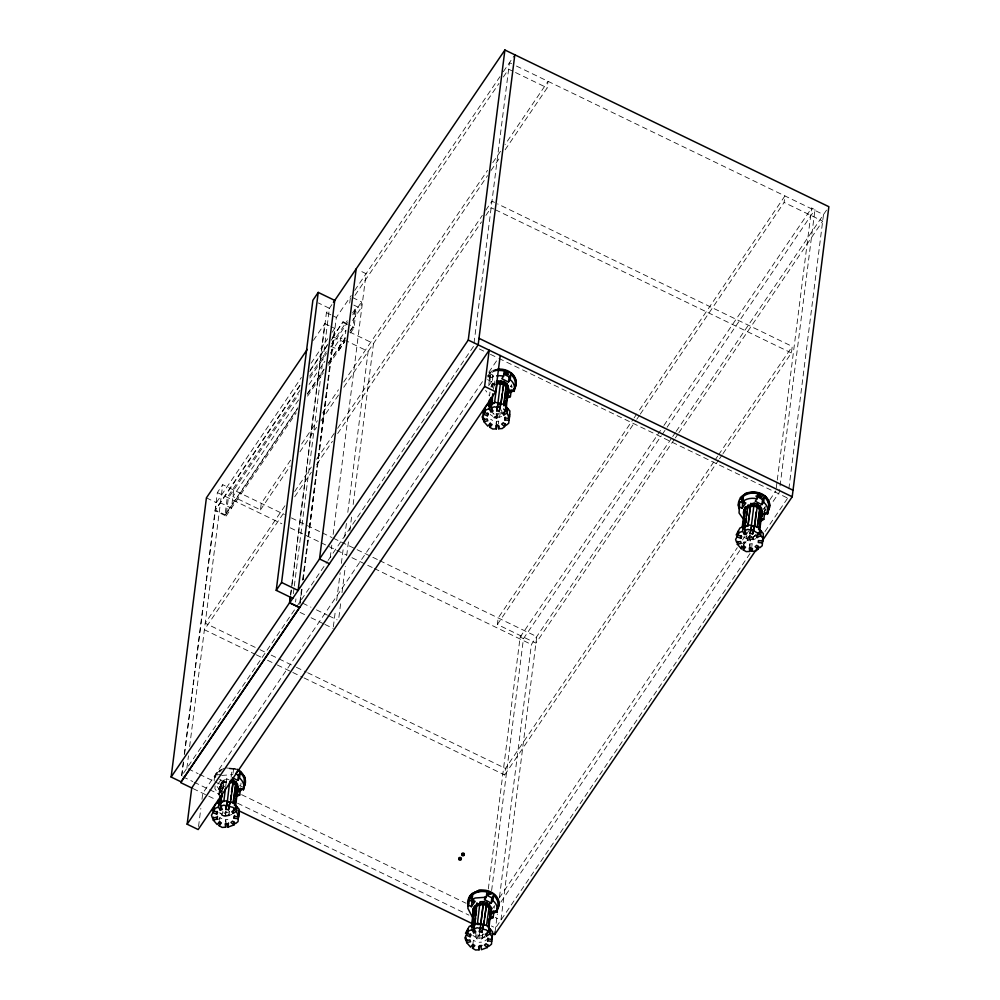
<?xml version="1.0" encoding="UTF-8"?>
<svg xmlns="http://www.w3.org/2000/svg" width="1000" height="1000" viewBox="0 0 1000 1000"><rect width="100%" height="100%" fill="white"/><g stroke="black" fill="none" stroke-linecap="round" stroke-linejoin="round"><path stroke-width="0.75" stroke-dasharray="5 3.75" d="M215.087 785.913L214.938 788.775L218.812 794.325L220.562 791.875L221.213 786.675L223.875 788.012L222.488 788.688L222.125 790.95L222.587 790.512M183.3 762.163L181.537 776.1L327.2 561.737M184.275 754.412L217.362 492.575L222.712 484.688L284.4 514.525M181.838 775.662L183.588 761.775M184.562 754.062L216.325 502.65L301.388 377.463M186.887 768.225L188.463 755.825M189.638 746.538L222.712 484.688M300.05 385.637L215.062 510.7L226.088 516.038L228.375 497.9L298.512 394.675M233.725 490.025L231.438 508.15L220.425 502.825M198.55 826.525L200.837 808.4M201.988 799.338L202.75 793.288L483.537 380.05M215.613 777.75L216.137 773.587L218.538 770.987L224.05 768.438M219.5 787.288L219.587 786.587M218.812 794.325L219.475 789.112L221.213 786.675M219.037 795.438L221.375 782.375L220.512 793.112M219.625 795.425L221.375 782.375M221.988 781.462L221.825 782.712L224.025 780.625L222.262 790.7M223.088 788.025L224.188 779.375M219.613 820.413L219.963 817.638L221.925 818.787L221.575 821.562M298.562 399.913L232.9 496.55L260.45 509.875L261.275 503.35L291.087 459.462M225.7 786.513L226.625 779.1L223.575 780.3M226.838 778.337L226.312 782.5L223.2 783.213L221 785.3L219.988 787.95L221.262 787.85L220.35 785.037M226 811.2L225.438 815.7L222.125 814.725L222.887 811.375M220.613 813.037L221.85 815.337L224.55 816.538L224.975 813.175L230.225 811.475M225.438 815.7L225.95 810.725M225.35 822.463L225.7 819.688L228.05 819.562M231.125 777.075L231.775 771.862L233.525 769.412A14.812 12.038 7.2 0 0 229.7 768.875M233.025 773.325L233.525 769.412M231.925 814.388L228.875 815.575L229.387 810.6M228.875 815.575L229.438 811.087M240.712 785.625L241.038 783.025M290.5 595.087L291.675 585.837M291.863 584.288L324.8 323.612L329.762 326.012M290.75 595.013L291.725 587.3M291.925 585.75L326.425 312.663L332.55 303.65M293.337 593.713L294.125 587.55M294.312 586L329.4 308.288L318.375 302.962M295.55 602L295.938 598.9M299.925 601.875L301.488 589.475M302.663 580.175L333.4 336.938L344.412 342.275L339.062 350.15L330.8 346.15M299.837 604.513L301.788 589.087M302.95 579.837L334.712 328.413L331 326.613M300.287 602.888L302.038 589.012M303.212 579.75L336.337 317.462L351.213 295.575M339.062 350.15L340.588 338.075L344.712 340.075M332.463 337.925L343.062 321.763L350.5 325.363M344.412 342.275L345.938 330.2L330.087 353.525M349.712 303.1L350.538 296.575L361.55 301.9L360.725 308.438L351.1 322.6M350.262 331.125L352.887 327.25L355.188 309.125L356.287 309.662L353.988 327.788L349.613 334.237M330.225 557.575L331.788 545.225M333.15 534.425L366.087 273.688L358.65 270.087M333.338 626.862L335.487 609.837M336.662 600.55L340.175 572.7M341.35 563.413L343.113 549.487M344.675 537.1L346.438 523.175M347.8 512.337L368.137 351.4L346.1 340.737M338.888 617.425L340.838 601.95M342.013 592.675L345.337 566.362M346.7 555.525L348.85 538.513M349.837 530.775L351.788 515.3M353.162 504.462L373.488 343.525L347.312 330.863M474.038 343.113L509.462 62.675L513.675 64.713M488.638 385.7L492.413 380.425L489.325 378.862L489.988 373.663A14.812 12.038 7.2 0 1 496.562 370.775M488.812 384.4L489.3 380.5L493.062 375.225L489.988 373.663M490.75 377.475L490.325 375.05L488.938 375.375L487.788 376.925L488.413 378.113L490.75 377.475L488.938 375.375L488.413 378.113M490 392.038L489.5 395.95L485.625 390.4M492.413 380.425L493.062 375.225M493.325 389.325L494.712 382.25L492.062 384L492.15 387.25L494.35 385.163L494.875 381M492.15 387.25L492.675 383.088M496.5 414.325L496.125 417.325L492.825 416.35L493.2 413.35M501.287 409.9L502.25 412.488L496.763 418.462L493.787 417.75L494.225 414.288L491.362 411.3M496.125 417.325L496.45 413.85M496.037 424.087L496.388 421.312L498.738 421.188L499.05 423.438M496.763 418.462L497.2 414.988L501.662 412.212M498.387 423.963L498.738 421.188M501.6 416.413L499.562 417.2L500.138 412.713M505.112 149.8L547.2 87.863L548.025 81.337L505.062 144.575M511.4 387.25L511.725 384.65L510.213 386.75M674.488 439.212L535.925 643.125L497.362 624.462L498.188 617.938L633.237 419.2M473.05 943.012L473.4 940.238L475.375 941.375L475.012 944.15M479.387 933.312L478.875 938.288L475.562 937.312L475.95 934.325M485.087 935.95L481.025 939.287L476.538 938.725L476.975 935.25L479.038 933.337M485.375 936.975L482.312 938.162L482.825 933.188M488.325 888.962L520.138 637.062L663.075 426.712M482.312 938.162L482.875 933.675M304.012 677.913L504.663 774.963L505.487 768.438L714.188 461.287M491.625 890.562L523.45 638.663L661.3 435.788M494.15 908.213L494.475 905.612M495.087 931.925L497.337 914.062M499.5 897.025L531.4 644.475L671.8 437.85M640.3 414.1L784.112 202.45L784.938 195.925L637.612 412.738M743.737 544.637L744.087 541.85L746.062 543L744.538 544.825M749.938 536.912L749.562 539.913L746.263 538.938L746.637 535.95M746.263 538.938L747.013 535.588M755.212 535.262L750.2 541.05L747.225 540.35L747.663 536.875L750.65 532.638M749.562 539.913L750.075 534.938M749.475 546.675L749.825 543.9L752.175 543.775L752.487 546.038M751.825 546.55L752.175 543.775M756.062 538.6L753 539.788L753.325 536.312M753 539.788L753.375 536.8M764.675 511.138L765 508.537M765.6 509.487L766.125 508.913L763.913 511.712L765.688 508.8L766.388 512.112M723.012 453.612L791.413 352.95L792.237 346.425L497.575 203.9M776.312 487.762L777.1 481.575M777.288 480.037L811.65 208.038L814.963 209.638L779.237 492.45L771.325 504.075M788.863 488.812L823.5 214.587L514.975 65.338M751.513 536.562L750.2 541.05L756.213 534.1M492.062 384L491.625 386.637M214.6 777.35L216.137 773.587M747.225 540.35L750.8 532.825M313.4 340.4L324.8 323.612M354.712 290.425L499.95 76.688M503.312 71.725L513.938 56.087M354.975 295.35L498.975 83.413M503.375 76.963L508.638 69.2L514.15 71.862M311.038 363.263L327.7 338.738M332.088 332.287L334.712 328.413M299.788 385.45L215.15 510L225.075 514.8L297.787 407.788M310.262 370.037L327.713 344.35M332.075 337.938L343.062 321.763M309.688 371.45L327.2 345.662M331.1 340.312L333.4 336.938M299.988 390.35L227.275 497.375L224.988 515.5L297.7 408.488M309.625 376.175L326.275 351.675M331.525 343.938L347.3 320.725M352.55 313L355.188 309.125M309.85 378L326.538 353.45M330.875 347.05L347.55 322.525M352.775 314.812L361.55 301.9M309.075 384.45L324.837 361.262M307.425 393.6L324.075 369.1M328.45 362.663L345.1 338.162M350.35 330.425L352.975 326.562M307.337 394.3L323.975 369.8M328.363 363.363L345.012 338.862M226.088 516.038L296.175 412.887M307.562 396.125L323.325 372.912M328.587 365.175L345.238 340.675M301.613 443.988L317.4 420.75M322.663 413.013L338.45 389.775M343.713 382.038L487.525 170.375M492.788 162.638L501.55 149.738M260.45 509.875L290.262 466M299.913 451.8L316.575 427.275M320.962 420.825L338.5 395.012M343.762 387.275L487.575 175.613M491.087 170.45L499.85 157.55M285.012 505.75L205.212 623.2L258.538 648.988M294.662 491.562L311.325 467.038M316.588 459.288L334.125 433.488M337.625 428.325L482.325 215.375M485.825 210.212L491.962 201.175L496.175 203.212M283.312 513.575L204.387 629.725L254.9 654.15M294.713 496.788L311.375 472.275M316.637 464.525L332.425 441.3M337.675 433.55L481.5 221.9M485.875 215.45L491.138 207.7L493.95 209.062M328.075 560.45L474.613 344.787M488.8 372.3L497.575 359.387M634.113 417.9L636.737 414.038M497.362 624.462L635.913 420.562M636.788 419.263L639.425 415.4M663.95 425.425L811.65 208.038M662.175 434.487L814.963 209.638M672.675 436.562L675.312 432.688M676.188 431.4L828.1 207.825M675.362 437.925L677.987 434.05M678.863 432.762L822.688 221.112L784.112 202.45M715.062 459.988L717.7 456.125M718.575 454.825L792.237 346.425M504.663 774.963L718.625 460.062M719.5 458.775L722.138 454.9M499.338 897.9L737.288 547.712M742.562 539.95L745.2 536.075M746.075 534.788L748.713 530.913M763.637 508.938L765.387 506.362M769.775 499.9L775.925 490.85M500.887 902.087L739.725 550.6M743.238 545.425L750.263 535.087M476.538 938.725L479.738 934M750.05 553.513L495.575 928.012L491.375 925.975M764.963 531.562L787.775 497.987M217.95 784.075L221.725 778.8M763.662 509.35L765.163 507.238M491.463 909.837L493.725 906.663M218.438 819.463L219.963 817.638M742.562 543.675L744.087 541.85M487.375 376.087L492.388 370.637A15.7 12.763 7.2 0 1 497.475 369.212M490.15 414.438L492.825 416.35M222.675 790.075L220.675 787.862M219.462 812.812L222.5 814.375M743.587 537.025L746.637 538.587M472.9 935.4L475.562 937.312M483.5 934.15L481.463 935.825L478.413 935.763L474.113 932.262M492.388 370.637L489.137 373.3A15.7 12.763 7.2 0 1 496.037 370.125L492.388 370.637L497 370.112M484.95 940.888L486.575 939.55M490.325 375.05L487.788 376.925L490.838 376.788M493.787 417.75L501.037 413.237M496.95 383.65L494.35 385.163M500.913 412.788L494.225 414.288L497.2 414.988M224.55 816.538L230.2 815.5L221.85 815.337L223.538 812.663L224.975 813.175M220.287 774.425L216.875 774.95L217.488 773.288L218.713 773.775M753.562 536.987L747.663 536.875L744.812 533.888M221.675 775.438L232.862 774.625M479.137 942.275L481.488 942.15M496.062 416.838L499.562 417.2M749.5 539.425L752.95 539.312M228.975 779.513L226.625 779.1M220.312 790.775L220.575 787.938M225.375 815.212L228.825 815.1M482.262 937.688L478.875 938.288M225.425 767.8L235.863 769.125M233.438 768.65L237.35 769.312M510.6 386.675L512.6 387.025M239.537 785.713L242.688 786.963M515.525 72.537L547.2 87.863M495.35 209.737L791.413 352.95M479.25 348.925L484.862 351.637M490.462 354.35L497.475 357.738M498.875 358.413L787.688 498.113M353.837 305.1L360.725 308.438M326.425 312.663L331.388 315.062M332.625 315.663L336.337 317.462M342.975 322.463L350.412 326.05M352.887 327.25L353.988 327.788M291.413 517.925L320.85 532.163M322.25 532.837L332.062 537.587M333.462 538.263L378.325 559.963M379.738 560.65L536.75 636.6L500.938 920.125L495.325 917.412M520.138 637.062L523.45 638.663M217.362 492.575L281.85 523.763M290.262 527.837L319.7 542.075M321.1 542.75L346.337 554.963M351.95 557.675L372.975 567.85M374.375 568.525L531.4 644.475M206.412 497.85L216.325 502.65M302.688 603.2L310.95 607.2M316.45 609.862L327.475 615.2M328.85 615.862L337.113 619.862M300.087 612.413L305.587 615.075M311.1 617.75L323.5 623.737M324.875 624.412L333.137 628.4M259.938 649.663L265.55 652.375M271.163 655.1L295.012 666.637M296.413 667.312L306.238 672.062M307.638 672.738L505.487 768.438M256.3 654.837L261.913 657.55M267.525 660.263L275.95 664.338M277.35 665.013L291.388 671.8M292.787 672.475L302.613 677.225M188.3 768.9L198.113 773.65M199.513 774.325L213.525 781.112M214.938 781.787L224.75 786.538M241.575 794.675L465.887 903.175M182.938 776.787L192.75 781.525M194.15 782.212L208.175 788.988M209.575 789.663L219.387 794.412M237.613 803.225L468.938 915.125M193.113 788.625L207.35 795.512M208.75 796.2L215.763 799.587M487.575 379.625L494.637 383.188M219.662 779.412L226.612 782.913M490.65 419.263L492.625 420.412M493.988 384.137L491.775 386.225M222.013 792.65L220.4 790.088L220.075 787.262L221.088 784.6L223.287 782.513L226.4 781.812M749.825 543.9L750.138 546.15M496.388 421.312L496.7 423.562M225.7 819.688L226.012 821.938M222.387 791.888A15.7 12.763 7.2 0 1 216.5 787.1M214.175 780.65A15.7 12.763 7.2 0 1 221.612 769.7M229.375 768.138A15.7 12.763 7.2 0 1 236.038 769.463M222.475 791.2A15.7 12.763 7.2 0 1 216.588 786.4M219.475 789.112A14.812 12.038 7.2 0 1 217.1 786.538M219.288 772.038A14.812 12.038 7.2 0 1 221.25 770.75M221.112 792.438A9.475 7.7 7.2 0 1 225.712 780.962M219.9 791.287A9.475 7.7 7.2 0 1 228.038 781.338M489.325 378.862A14.812 12.038 7.2 0 1 495.15 376.138M490.95 387.013A9.475 7.7 7.2 0 1 494.113 384.1M491.037 386.325A9.475 7.7 7.2 0 1 494.2 383.413"/><path stroke-width="1.5" d="M488.65 894.862L488.775 892.575L491.163 893.737L487.938 894.55L488.775 892.575L490.525 893.85M491.625 912.75L491.225 908.75A9.475 7.7 7.2 0 0 479.15 903.55A9.475 7.7 7.2 0 0 473.425 913.175M238.95 812.575L238.275 818.662L234.15 818.288L234.3 816.363L238.425 816.75L236.513 811.413L237.037 807.25L235.637 805.638M238.275 818.662L238.062 821.562L235.613 823.575L232.613 821.125L230.987 822.463L233.988 824.912L227.987 827.113L227.525 823.725L225.175 823.85L225.65 827.225L222.1 827.412L219.125 825.675L219.65 821.513M238.637 817.062L239.213 809.338L233.55 802.862L224.312 800.662L215.825 803.775L212.05 810.725M509.5 416.125L508.975 420.288L504.837 419.913L504.988 417.987L509.113 418.363L509.637 414.2M508.975 420.288L508.75 423.188L506.3 425.2L503.3 422.75L501.675 424.087L504.675 426.538L502.225 428.55L498.675 428.738L498.212 425.35L495.863 425.475L496.337 428.85L492.788 429.038L489.812 427.3L490.337 423.137M509.325 418.675L509.9 410.962L504.237 404.487L495.012 402.287L486.512 405.4M492.388 935.175L491.712 941.25L487.587 940.875L487.738 938.95L491.863 939.338L492.075 936.438L489.95 934L490.475 929.837L489.075 928.225M491.712 941.25L491.5 944.163L489.05 946.175L486.05 943.713L484.425 945.05L487.425 947.5L481.425 949.7L480.962 946.325L478.612 946.438L479.087 949.812L475.538 950L472.562 948.263L473.088 944.1M492.075 939.65L492.65 931.925L486.987 925.45L477.75 923.25L469.263 926.363L465.487 933.325M762.412 542.875L758.275 542.5L758.425 540.575L762.55 540.962L763.075 536.8L762.188 545.775L759.737 547.788L756.737 545.337L755.113 546.675L758.112 549.125L755.662 551.138L752.125 551.325L751.65 547.938L749.3 548.062L749.775 551.438L746.225 551.625L743.25 549.888L743.775 545.725M762.55 540.962L762.763 538.062L760.638 535.625L761.162 531.462L759.762 529.85M762.763 541.275L763.337 533.55L757.675 527.075L748.45 524.875L739.95 527.987L736.175 534.95M290.312 596.625L289.525 602.8L299.45 607.6L181.062 781.825L171.137 777.038L206.412 497.85L307.262 349.425M187.15 824.212L191.737 787.962L489.188 350.188L484.613 386.438L187.15 824.212L198.175 829.55L495.637 391.775L500.213 355.513M212.9 812.625L214.363 806.725L213.837 810.9L217.625 812.4L216.688 814.137L212.9 812.625L211.475 815.238L212.488 818.075L216.45 817.288L217.125 819.163L213.162 819.963L213.512 817.188M216.688 814.137L217.037 811.363M218.088 802.925L218.475 799.938M218.45 807.113L218.975 802.95L221.088 802.175L220.562 806.338L222.4 809.438L220.287 810.212L218.45 807.113L215.25 808.275L213.837 810.9M217.125 819.163L217.475 816.388M219.375 802.087L220.138 796.1M221.887 793.688L220.75 802.675L222.787 801.888M220.287 810.212L220.812 806.05L218.975 802.95M221.2 803L221.575 800.013M221.962 797.013L222.338 794.025M223.8 801.488L225.5 788.012M228.55 809.788L229.075 805.625L226.525 805.013L227.475 801.775L230.037 802.375L228.55 809.788L225.987 809.175L226.35 806.4M227.3 801.85L229.788 781.213M225.987 809.175L227.475 801.775M225.65 827.225L226.175 823.062M230.55 799.7L231.112 795.2M231.5 792.212L233.012 782.875L229.762 782.387M231.175 779.312L233.375 779.963L233.1 782.175M233.375 779.963L230.55 802.337L227.25 801.363M227.987 827.113L228.512 822.938M233.025 803.112L235.763 784.087M233.4 802.75L236.038 781.875L237.65 784.438L235.012 805.325M236.513 811.413L233.188 813.288L233.713 809.125M234.425 805.337L235 800.85M235.562 796.363L235.938 793.363M232.45 777.738L237.775 780.425L238.425 775.225L240.175 772.775A14.812 12.038 7.2 0 1 244.125 784.575L243.463 789.788L240.375 788.225L236.612 793.5L239.7 795.062L240.35 789.85L238.3 788.812M233.188 813.288L231.788 811.675L235.113 809.8L237.975 787.262L236.7 787.375L237.613 790.175L236.6 792.837M234.15 818.288L234.5 815.512M243.463 789.788A14.812 12.038 7.2 0 0 239.513 777.987L240.175 772.775M233.988 824.912L234.338 822.138M244.387 781.375L244.913 777.225L240.662 771.413L237.35 769.312M292.75 598.35L276.225 590.35L312.875 300.287L318.225 292.413L334.75 300.413L298.113 590.462L281.588 582.475L318.225 292.413M299.7 607.525L289.775 602.725L290.562 596.55M356.175 268.888L319.525 558.95L329.45 563.737M289.775 602.725L468.263 340.062L504.9 50L828.863 206.7L792.212 496.763L762.387 540.662M514.812 54.8L478.175 344.85L180.712 782.638L191.925 788.062M484.2 418.812L483.85 421.587L487.812 420.788L487.137 418.913L483.175 419.7L482.163 416.863L483.587 414.25L484.113 410.087M483.175 419.7L483.525 416.925M483.587 414.25L487.375 415.763L488.312 414.025L484.525 412.525L485.05 408.35M487.375 415.763L487.725 412.975M488.587 406.05L489.35 400.062M489.175 406.025L489.562 403.038M490.988 411.838L491.512 407.675L489.663 404.575L491.775 403.8L491.25 407.962L493.1 411.062L490.988 411.838L489.137 408.738L490.175 398.9M489.875 405.213L490.825 397.725M492.463 400.138L491.887 404.625L492.762 393.825M497.1 383.438L494.487 403.113L491.438 404.3M497.038 382.95L497.325 380.725L504.062 381.587L500.863 404.312L502.188 393.837M497.525 405.562L498.175 403.4L500.725 404L499.237 411.413L496.688 410.8L497.038 408.025M501.238 403.963L497.938 402.987L500.763 380.613M496.688 410.8L498.175 403.4M496.337 428.85L496.863 424.688M499.237 411.413L500.725 404M508.462 382.05L509.125 376.85L510.863 374.4L510.213 379.6L508.462 382.05L501.812 378.7L503.55 376.25L504.212 371.037A14.812 12.038 7.2 0 0 498.038 370.562M502.562 390.838L503.7 384.5L496.95 383.65M498.675 428.738L499.038 425.95M503.713 404.738L506.075 386.075M503.9 405.875L506.725 383.5L504.062 381.587M503.875 414.913L502.475 413.3L505.8 411.425L506.325 407.262L507.725 408.875L507.2 413.038L503.875 414.913L504.237 412.137M505.5 403.975L505.875 400.975M506.438 396.488L507.013 391.987M505.588 407.938L508.35 386.062L506.725 383.5M504.837 419.913L505.188 417.137M506.413 406.775L507.713 391.825M504.675 426.538L505.025 423.762M506.438 398.425L510.387 396.688L511.05 391.475M510.387 396.688L507.3 395.125L511.062 389.85L514.15 391.4L514.812 386.2A14.812 12.038 7.2 0 0 510.863 374.4M472.575 914.312L472.25 916.912L467.837 908.225L468.963 899.912L473.1 902M468.7 903.1L468.35 905.875L467.612 903.238M469.225 898.95L469.575 896.175L471.975 893.575L478.862 890.387L482.812 890.725A15.7 12.763 7.2 0 1 497.55 898.913A15.7 12.763 7.2 0 1 494.637 912.8M466.337 935.212L467.8 929.325L467.275 933.487L471.062 934.987L470.125 936.725L466.337 935.212L464.913 937.825L465.925 940.662L469.888 939.875L470.562 941.75L466.6 942.55L466.95 939.775M465.925 940.662L466.275 937.887M468.312 905.113L471.388 906.675L475.163 901.388L472.075 899.837L472.725 894.625A14.812 12.038 7.2 0 1 486.962 892.013L486.3 897.212L484.562 899.663L491.213 903.025L492.95 900.575L493.612 895.362L491.863 897.812L491.213 903.025M471.388 906.675L472.05 901.462L473.55 899.35M471.337 927.013L473.512 909.85M470.125 936.725L470.475 933.95M471.925 926.988L472.5 922.5M473.062 918.012L473.438 915.013M472.05 926.85L474.525 907.188M471.887 929.7L472.413 925.537L474.525 924.762L474 928.925L475.838 932.025L473.725 932.8L471.887 929.7L468.688 930.875L467.275 933.487M472.625 926.175L474.988 907.513M473.725 932.8L474.25 928.637L472.413 925.537M474.825 924.1L475.588 918.112M475.962 915.113L476.525 910.625M479.425 931.775L479.963 927.613L482.512 928.213L481.987 932.375L479.425 931.775L480.925 924.362L483.475 924.975L481.987 932.375M478.438 924.513L480.737 924.438L483.137 904.488L486.45 905.462L484.55 917.8M484.175 920.788L483.612 925.288L486.812 902.55L483.512 901.575L483.225 903.8L485.438 904.45M480.737 924.438L483.288 904.275M484.562 899.663L484.888 897.062M479.087 949.812L479.613 945.65L481.95 945.537M486.463 925.7L489.113 907.375L490.725 909.938M489.637 903.213L489.2 906.688L490.225 909.275M489.95 934L486.625 935.875L486.975 933.1M488.438 923.438L489 918.95M489.575 914.45L489.95 911.462M488.45 927.913L491.087 907.025L486.812 902.55M487.587 940.875L487.938 938.1M486.625 935.875L485.225 934.262L488.55 932.387L490.462 912.788M487.425 947.5L487.775 944.725M489.188 919.388L493.137 917.65L493.787 912.45M490.8 915.037L493.812 910.812L496.9 912.375L497.562 907.163A14.812 12.038 7.2 0 0 493.612 895.362M491.95 933.175L494.762 934.538L495.087 931.925M744.688 516.087L742.938 518.538L739.062 512.987L739.65 501.538L743.787 503.625M737.025 536.838L738.487 530.95L737.962 535.112L741.75 536.613L740.812 538.35L737.025 536.838L735.6 539.45L736.612 542.288L740.588 541.5L741.25 543.375L737.288 544.175L737.638 541.4M739 506.737L742.087 508.3L745.85 503.013L742.763 501.463L743.425 496.25A14.8 12.038 7.2 0 1 757.65 493.638L756.988 498.837L755.25 501.287L761.9 504.637L763.65 502.2L764.3 496.987L762.562 499.438L761.9 504.637M742.087 508.3L742.738 503.088L744.25 500.975M740.812 538.35L741.162 535.575M742.225 527.137L744.475 509.25L745.95 506.925M742.862 527.475L745.5 506.6M742.575 531.325L743.1 527.163L745.212 526.388L744.688 530.55L746.538 533.65L744.425 534.425L742.575 531.325L739.375 532.5L737.962 535.112M743.312 527.8L745.212 508.812L744.7 512.15M737.288 544.175L741.287 548.737L741.637 545.962M744.875 526.888L748.15 504.837M744.425 534.425L744.95 530.262L743.1 527.163M745.9 522.725L746.462 518.237M746.838 515.237L747.412 510.75M747.987 526.175L750.387 506.238L745.125 509.513M750.537 506.025L750.763 503.325L747.925 525.7L745.888 526.487M750.125 533.4L751.612 525.988L754.163 526.587L753.637 530.763L752.675 534L750.125 533.4L751.612 525.988M754.2 503.2L751.375 525.575L754.675 526.55L757.5 504.175L754.2 503.2L750.812 503.8M749.775 551.438L750.3 547.275M752.675 534L754.163 526.587M754.488 525.413L756.188 511.938M756.85 506.75L757.5 504.175M752.125 551.325L752.475 548.55M759.388 494.9L759.475 494.2L758.625 496.175L761.75 497.125L759.388 494.9L758.625 496.175L761.75 497.125M757.15 527.325L759.887 508.312M757.525 526.962L760.163 506.087L757.125 504.525M760.638 535.625L757.325 537.5L757.85 533.337M758.562 529.55L758.938 526.562M759.5 522.062L759.875 519.075M760.45 514.587L760.825 511.587L762.113 511.475L759.237 534.012L755.913 535.887L757.325 537.5M759.15 529.538L761.787 508.65L760.163 506.087M758.112 549.125L758.462 546.35M760.788 521.087A14.812 12.038 7.2 0 0 763.825 519.275L764.488 514.075M763.825 519.275L760.738 517.712L764.5 512.438L767.588 514L768.25 508.787A14.8 12.038 7.2 0 0 764.3 496.987M470.85 898.175L471.15 899.075L470.112 897.862L470.35 896.438M229.075 805.625L230.037 802.375M482.512 928.213L483.475 924.975M507.287 394.462L508.3 391.8M473.425 910.537L474.438 907.887L476.637 905.8L483.137 904.488M485.887 406.55L482.738 412.35L483.638 414.875M484.525 412.525L485.938 409.9L489.137 408.738M741.85 500.7L743.288 498.125L742.463 497.275L741.038 498.062L741.85 500.7L741.038 498.062L743.188 498.938M243.688 786.912L245.05 784.55M333.425 302.362L504.9 50M276.225 590.35L281.588 582.475M171.137 777.038L289.525 602.8M494.762 934.538L758 547.125M237.775 780.425L239.513 777.987M235.95 773.325L237.725 771.15M489.812 427.3L492.1 424.575L490.125 423.425L487.85 426.15L483.85 421.587M219.125 825.675L221.4 822.95L219.438 821.8L217.15 824.525L213.162 819.963M741.287 548.737L743.562 546.025L745.537 547.163L743.25 549.888M472.562 948.263L474.837 945.537L472.875 944.4L470.588 947.113L466.6 942.55M236.038 781.875L233 780.312M740.263 497.8L745.825 493.225C754.737 490.487 764.963 492.362 769.038 501.438L769.6 505.462A15.7 12.763 7.2 0 1 767.725 511.825M470.112 897.862L472.15 896.375M463.413 855.05L464.162 854.587A1.25 1.025 7.2 0 0 462.15 853.312L461.812 854.038A1.25 1.025 7.2 0 0 462.463 854.938M460.438 859.438L461.188 858.975A1.25 1.025 7.2 0 0 460.375 857.45L459.425 857.537A1.25 1.025 7.2 0 0 458.837 858.413L459.225 859.137M472.075 899.837L475.112 898.025L486.3 897.212M505.513 410.125L507.725 408.875M234.825 808.5L237.037 807.25M758.95 532.712L761.162 531.462M488.263 931.087L490.475 929.837M507.713 372.262L505.188 373.587L508.312 374.525L506.9 371.4L506.287 374.125L505.438 372.163L505.188 373.587L508.312 374.525M468.05 905.9A15.7 12.763 7.2 0 1 475.05 892.3L478.862 890.387A15.7 12.763 7.2 0 1 496.675 896.7A15.7 12.763 7.2 0 1 494.725 912.113M237.062 796.213L239.7 795.062M491.25 407.962L494.438 406.8L497.65 407.562M744.688 530.55L747.875 529.388L751.087 530.15M220.562 806.338L223.75 805.175L226.95 805.938M474 928.925L477.188 927.763L480.387 928.525M762.087 496.112L759.725 496.712L759.475 494.2M475.05 892.3L482.812 890.725M741.188 498.438L743.288 498.125M508.35 386.062L507.475 388.3L506.45 385.712M507.388 389L506.362 386.413L503.325 384.85M750.45 506.712L753.825 506.112L757.138 507.088L761.413 511.562M761.737 514.4L760.825 511.587M490.138 909.963L491.413 909.85M488.688 893.275L491.163 893.737M497.212 406.637L499.762 407.25M750.65 529.225L753.2 529.837M753.637 530.763L759.237 534.012M229.513 806.538L232.987 807.362L235.113 809.8M482.95 929.137L486.425 929.963L488.55 932.387M500.475 382.825L502.688 383.475M755.025 505.75L757.225 506.388M480.688 923.95L483.988 924.925M479 338.325L793.037 490.238M468.263 340.062L792.212 496.763M484.613 386.438L495.637 391.775M238.2 810.438L472.325 923.688M755.9 496.075L762.562 499.438M503.8 374.162L509.125 376.85M486.55 895.125L491.863 897.812M235.763 773.888L238.425 775.225M490.05 916.087L493.137 917.65M486.15 905.125L487.938 906.4M486.062 905.812L488.738 907.738M474.637 925.588L477.013 902.887L477.188 905.438L479.837 904.4M232.625 783.225L235.675 784.788L237.288 787.35M503.675 408.988L505.8 411.425M511.35 373.025L513.837 376.425M764.788 495.625L769.038 501.438A15.7 12.763 7.2 0 1 768.188 510.538M738.3 504.862L739.513 507.738M769.6 505.462L767.275 499.012A15.7 12.763 7.2 0 0 747.175 493.338A15.7 12.763 7.2 0 0 739.212 508.85M507.2 413.038L509.113 418.363M483.512 901.575L480.062 901.7L477.3 924.562M760.212 517.9A9.475 7.7 7.2 0 0 762.312 514.375L761.912 510.375A9.475 7.7 7.2 0 0 749.837 505.175A9.475 7.7 7.2 0 0 744.112 514.8M744.025 515.5A9.475 7.7 7.2 0 1 753.4 505.588A9.475 7.7 7.2 0 1 761.462 516.95M739.188 504.637A14.8 12.038 7.2 0 1 739.65 501.538M742.763 501.463A14.812 12.038 7.2 0 1 756.988 498.837M763.65 502.2A14.812 12.038 7.2 0 1 767.588 514M767.025 512.75A15.7 12.763 7.2 0 1 765.325 514.425M237.262 770A15.7 12.763 7.2 0 1 239.163 791.612M230.5 781.538A9.475 7.7 7.2 0 1 237.338 792.738M237.425 792.05A9.475 7.7 7.2 0 0 238.188 790.163L237.787 786.15A9.475 7.7 7.2 0 0 230.588 780.85M468.5 903.012A14.812 12.038 7.2 0 1 468.963 899.912M473.338 913.875A9.475 7.7 7.2 0 1 482.713 903.962A9.475 7.7 7.2 0 1 490.775 915.325M492.95 900.575A14.812 12.038 7.2 0 1 496.9 912.375M496.312 383.275A9.475 7.7 7.2 0 1 506.5 385.8A9.475 7.7 7.2 0 1 508.025 394.363M497.35 369.9A15.7 12.763 7.2 0 1 514.188 376.925A15.7 12.763 7.2 0 1 511.887 391.838M497.475 369.212A15.7 12.763 7.2 0 1 514.275 376.238A15.7 12.763 7.2 0 1 511.975 391.15M496.675 375.85A14.812 12.038 7.2 0 1 503.55 376.25M510.213 379.613A14.812 12.038 7.2 0 1 514.15 391.4M508.113 393.675A9.475 7.7 7.2 0 0 508.875 391.788L508.475 387.775A9.475 7.7 7.2 0 0 496.4 382.587M459.338 858.263L458.775 858.875A1.25 1.025 7.2 0 0 459.7 860.15L460.65 860.062A1.25 1.025 7.2 0 0 461.062 858.675A1.25 1.025 7.2 0 0 459.338 858.263M464.188 855.075L463.625 855.688A1.25 1.025 7.2 0 1 462.113 855.487L461.712 854.762A1.25 1.025 7.2 0 1 463.1 853.775A1.25 1.025 7.2 0 1 464.188 855.075"/></g></svg>
